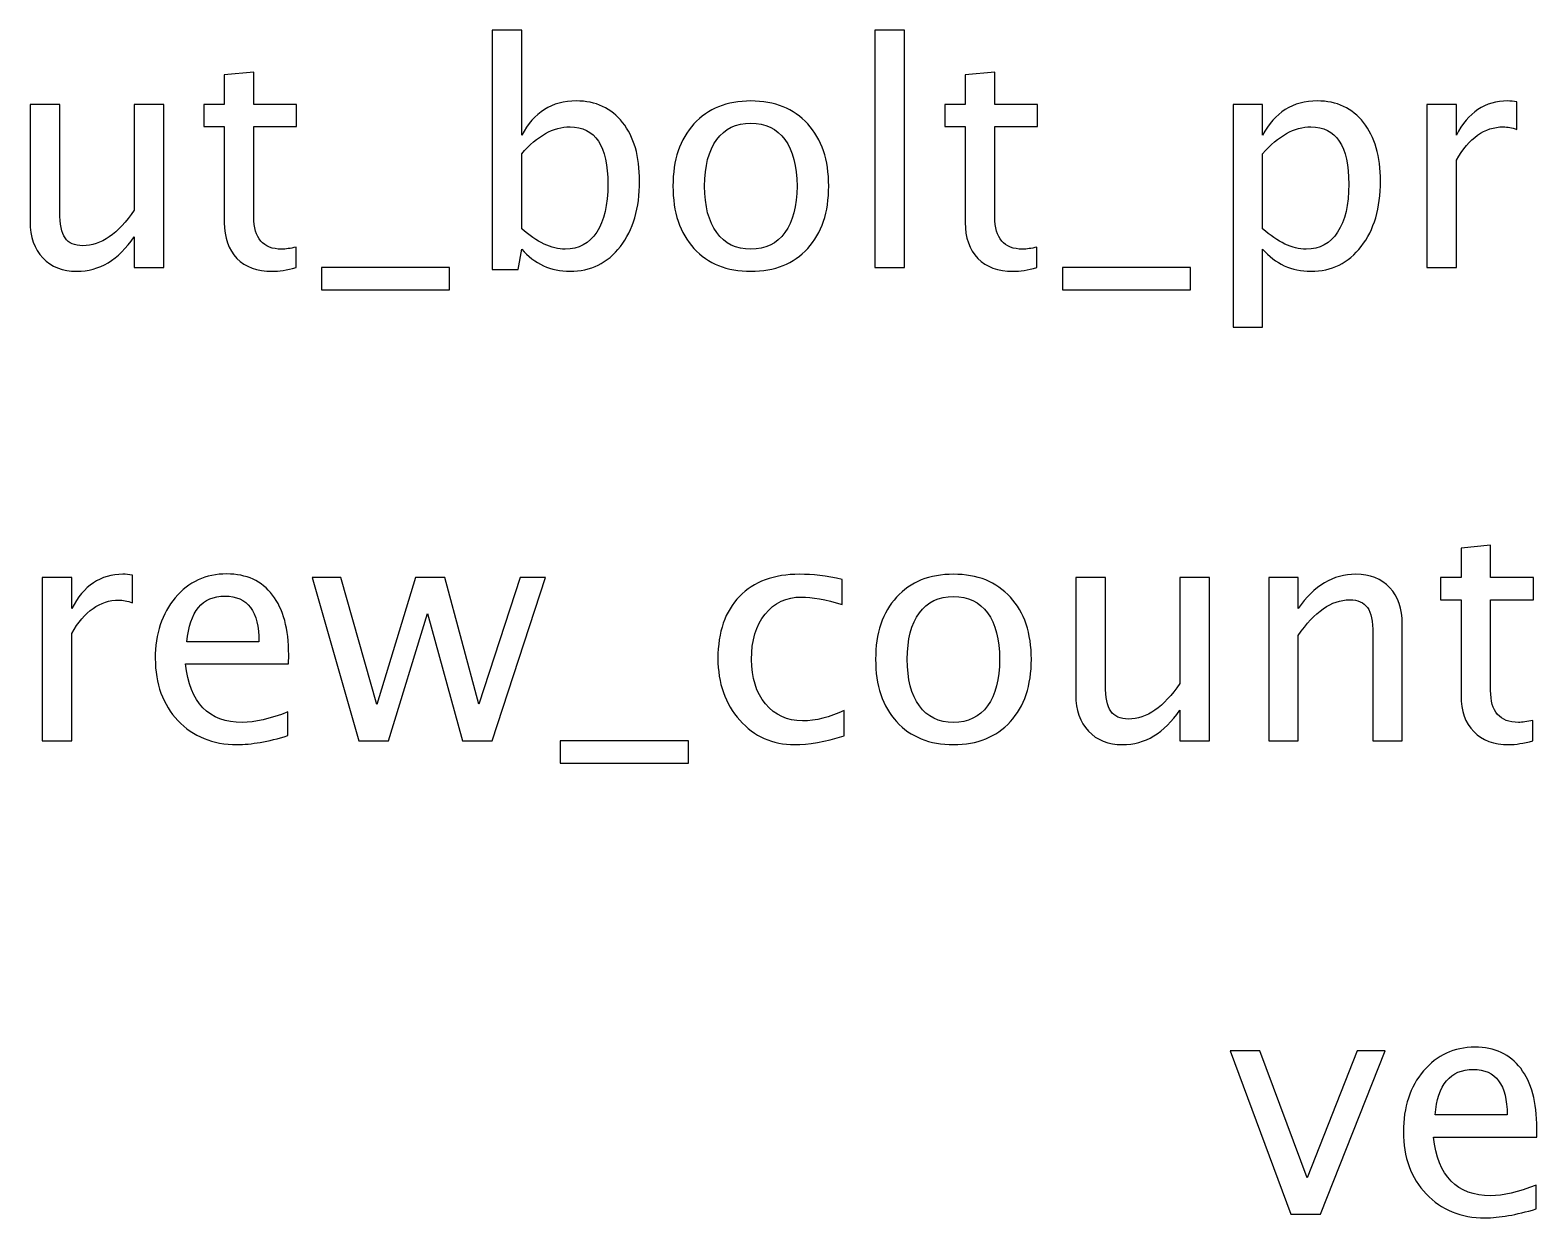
# Model space of a CAD drawing. Header units: centimetres. Extents: x -25.8 to 25.8, y -2.2 to 29.8.
# Drawn here: x -13.17 to -2.81, y 21.64 to 29.8 of the extents above; entities that cross this region are included whole.
import ezdxf

# ---------------------------------------------------------------- set-up
doc = ezdxf.new("R2010")
doc.units = ezdxf.units.CM
doc.header["$MEASUREMENT"] = 0
doc.layers.add('Layer 1', color=7, linetype='Continuous')

msp = doc.modelspace()

# ---------------------------------------------------------------- linework, layer by layer
at = {"layer": 'Layer 1'}
for points, knots in [([(-9.99382, 28.15774), (-9.99382, 28.15774), (-9.99382, 29.80239), (-9.99382, 29.80239), (-9.99382, 29.80239), (-9.99382, 29.80239), (-9.79062, 29.80239), (-9.79062, 29.80239), (-9.79062, 29.80239), (-9.79062, 29.80239), (-9.79062, 29.08026), (-9.79062, 29.08026), (-9.79062, 29.08026), (-9.70736, 29.23724), (-9.58213, 29.31556), (-9.41526, 29.31556), (-9.41526, 29.31556), (-9.28015, 29.31556), (-9.17396, 29.26652), (-9.09635, 29.1681), (-9.09635, 29.1681), (-9.01874, 29.06967), (-8.97993, 28.93526), (-8.97993, 28.76487), (-8.97993, 28.76487), (-8.97993, 28.57931), (-9.02403, 28.42938), (-9.11187, 28.31578), (-9.11187, 28.31578), (-9.19972, 28.20184), (-9.31543, 28.14504), (-9.45865, 28.14504), (-9.45865, 28.14504), (-9.59165, 28.14504), (-9.70242, 28.19584), (-9.79062, 28.29779), (-9.79062, 28.29779), (-9.79062, 28.29779), (-9.81531, 28.15774), (-9.81531, 28.15774), (-9.81531, 28.15774), (-9.81531, 28.15774), (-9.99382, 28.15774), (-9.99382, 28.15774)], [0, 0, 0, 0, 0.08333333, 0.08333333, 0.08333333, 0.08333333, 0.16666667, 0.16666667, 0.16666667, 0.16666667, 0.25, 0.25, 0.25, 0.25, 0.33333333, 0.33333333, 0.33333333, 0.33333333, 0.41666667, 0.41666667, 0.41666667, 0.41666667, 0.5, 0.5, 0.5, 0.5, 0.58333333, 0.58333333, 0.58333333, 0.58333333, 0.66666667, 0.66666667, 0.66666667, 0.66666667, 0.75, 0.75, 0.75, 0.75, 0.83333333, 0.83333333, 0.83333333, 0.83333333, 1, 1, 1, 1]), ([(-7.36139, 28.17044), (-7.36139, 28.17044), (-7.36139, 29.80239), (-7.36139, 29.80239), (-7.36139, 29.80239), (-7.36139, 29.80239), (-7.15819, 29.80239), (-7.15819, 29.80239), (-7.15819, 29.80239), (-7.15819, 29.80239), (-7.15819, 28.17044), (-7.15819, 28.17044), (-7.15819, 28.17044), (-7.15819, 28.17044), (-7.36139, 28.17044), (-7.36139, 28.17044)], [0, 0, 0, 0, 0.2, 0.2, 0.2, 0.2, 0.4, 0.4, 0.4, 0.4, 0.6, 0.6, 0.6, 0.6, 1, 1, 1, 1]), ([(-11.34214, 28.17079), (-11.40493, 28.15351), (-11.45961, 28.14504), (-11.50583, 28.14504), (-11.50583, 28.14504), (-11.60954, 28.14504), (-11.69033, 28.17467), (-11.74819, 28.23394), (-11.74819, 28.23394), (-11.8064, 28.29321), (-11.83532, 28.3754), (-11.83532, 28.48088), (-11.83532, 28.48088), (-11.83532, 28.48088), (-11.83532, 29.13987), (-11.83532, 29.13987), (-11.83532, 29.13987), (-11.83532, 29.13987), (-11.97573, 29.13987), (-11.97573, 29.13987), (-11.97573, 29.13987), (-11.97573, 29.13987), (-11.97573, 29.29228), (-11.97573, 29.29228), (-11.97573, 29.29228), (-11.97573, 29.29228), (-11.83532, 29.29228), (-11.83532, 29.29228), (-11.83532, 29.29228), (-11.83532, 29.29228), (-11.83532, 29.49512), (-11.83532, 29.49512), (-11.83532, 29.49512), (-11.83532, 29.49512), (-11.63212, 29.51453), (-11.63212, 29.51453), (-11.63212, 29.51453), (-11.63212, 29.51453), (-11.63212, 29.29228), (-11.63212, 29.29228), (-11.63212, 29.29228), (-11.63212, 29.29228), (-11.33791, 29.29228), (-11.33791, 29.29228), (-11.33791, 29.29228), (-11.33791, 29.29228), (-11.33791, 29.13987), (-11.33791, 29.13987), (-11.33791, 29.13987), (-11.33791, 29.13987), (-11.63212, 29.13987), (-11.63212, 29.13987), (-11.63212, 29.13987), (-11.63212, 29.13987), (-11.63212, 28.51757), (-11.63212, 28.51757), (-11.63212, 28.51757), (-11.63212, 28.37082), (-11.56827, 28.29744), (-11.44092, 28.29744), (-11.44092, 28.29744), (-11.41375, 28.29744), (-11.38094, 28.30203), (-11.34214, 28.31085), (-11.34214, 28.31085), (-11.34214, 28.31085), (-11.34214, 28.17079), (-11.34214, 28.17079)], [0, 0, 0, 0, 0.05555556, 0.05555556, 0.05555556, 0.05555556, 0.11111111, 0.11111111, 0.11111111, 0.11111111, 0.16666667, 0.16666667, 0.16666667, 0.16666667, 0.22222222, 0.22222222, 0.22222222, 0.22222222, 0.27777778, 0.27777778, 0.27777778, 0.27777778, 0.33333333, 0.33333333, 0.33333333, 0.33333333, 0.38888889, 0.38888889, 0.38888889, 0.38888889, 0.44444444, 0.44444444, 0.44444444, 0.44444444, 0.5, 0.5, 0.5, 0.5, 0.55555556, 0.55555556, 0.55555556, 0.55555556, 0.61111111, 0.61111111, 0.61111111, 0.61111111, 0.66666667, 0.66666667, 0.66666667, 0.66666667, 0.72222222, 0.72222222, 0.72222222, 0.72222222, 0.77777778, 0.77777778, 0.77777778, 0.77777778, 0.83333333, 0.83333333, 0.83333333, 0.83333333, 0.88888889, 0.88888889, 0.88888889, 0.88888889, 1, 1, 1, 1]), ([(-6.24802, 28.17079), (-6.31081, 28.15351), (-6.36549, 28.14504), (-6.41171, 28.14504), (-6.41171, 28.14504), (-6.51542, 28.14504), (-6.59621, 28.17467), (-6.65407, 28.23394), (-6.65407, 28.23394), (-6.71228, 28.29321), (-6.7412, 28.3754), (-6.7412, 28.48088), (-6.7412, 28.48088), (-6.7412, 28.48088), (-6.7412, 29.13987), (-6.7412, 29.13987), (-6.7412, 29.13987), (-6.7412, 29.13987), (-6.88161, 29.13987), (-6.88161, 29.13987), (-6.88161, 29.13987), (-6.88161, 29.13987), (-6.88161, 29.29228), (-6.88161, 29.29228), (-6.88161, 29.29228), (-6.88161, 29.29228), (-6.7412, 29.29228), (-6.7412, 29.29228), (-6.7412, 29.29228), (-6.7412, 29.29228), (-6.7412, 29.49512), (-6.7412, 29.49512), (-6.7412, 29.49512), (-6.7412, 29.49512), (-6.538, 29.51453), (-6.538, 29.51453), (-6.538, 29.51453), (-6.538, 29.51453), (-6.538, 29.29228), (-6.538, 29.29228), (-6.538, 29.29228), (-6.538, 29.29228), (-6.24379, 29.29228), (-6.24379, 29.29228), (-6.24379, 29.29228), (-6.24379, 29.29228), (-6.24379, 29.13987), (-6.24379, 29.13987), (-6.24379, 29.13987), (-6.24379, 29.13987), (-6.538, 29.13987), (-6.538, 29.13987), (-6.538, 29.13987), (-6.538, 29.13987), (-6.538, 28.51757), (-6.538, 28.51757), (-6.538, 28.51757), (-6.538, 28.37082), (-6.47415, 28.29744), (-6.3468, 28.29744), (-6.3468, 28.29744), (-6.31963, 28.29744), (-6.28682, 28.30203), (-6.24802, 28.31085), (-6.24802, 28.31085), (-6.24802, 28.31085), (-6.24802, 28.17079), (-6.24802, 28.17079)], [0, 0, 0, 0, 0.05555556, 0.05555556, 0.05555556, 0.05555556, 0.11111111, 0.11111111, 0.11111111, 0.11111111, 0.16666667, 0.16666667, 0.16666667, 0.16666667, 0.22222222, 0.22222222, 0.22222222, 0.22222222, 0.27777778, 0.27777778, 0.27777778, 0.27777778, 0.33333333, 0.33333333, 0.33333333, 0.33333333, 0.38888889, 0.38888889, 0.38888889, 0.38888889, 0.44444444, 0.44444444, 0.44444444, 0.44444444, 0.5, 0.5, 0.5, 0.5, 0.55555556, 0.55555556, 0.55555556, 0.55555556, 0.61111111, 0.61111111, 0.61111111, 0.61111111, 0.66666667, 0.66666667, 0.66666667, 0.66666667, 0.72222222, 0.72222222, 0.72222222, 0.72222222, 0.77777778, 0.77777778, 0.77777778, 0.77777778, 0.83333333, 0.83333333, 0.83333333, 0.83333333, 0.88888889, 0.88888889, 0.88888889, 0.88888889, 1, 1, 1, 1]), ([(-12.45481, 28.17044), (-12.45481, 28.17044), (-12.45481, 28.3814), (-12.45481, 28.3814), (-12.45481, 28.3814), (-12.56311, 28.22371), (-12.69469, 28.14504), (-12.84921, 28.14504), (-12.84921, 28.14504), (-12.94728, 28.14504), (-13.02525, 28.17573), (-13.0831, 28.23747), (-13.0831, 28.23747), (-13.14131, 28.2992), (-13.17024, 28.38211), (-13.17024, 28.48688), (-13.17024, 28.48688), (-13.17024, 28.48688), (-13.17024, 29.29228), (-13.17024, 29.29228), (-13.17024, 29.29228), (-13.17024, 29.29228), (-12.96704, 29.29228), (-12.96704, 29.29228), (-12.96704, 29.29228), (-12.96704, 29.29228), (-12.96704, 28.5532), (-12.96704, 28.5532), (-12.96704, 28.5532), (-12.96704, 28.46889), (-12.95469, 28.40927), (-12.93035, 28.37399), (-12.93035, 28.37399), (-12.90566, 28.33836), (-12.86473, 28.32072), (-12.80723, 28.32072), (-12.80723, 28.32072), (-12.68305, 28.32072), (-12.56522, 28.40222), (-12.45481, 28.56555), (-12.45481, 28.56555), (-12.45481, 28.56555), (-12.45481, 29.29228), (-12.45481, 29.29228), (-12.45481, 29.29228), (-12.45481, 29.29228), (-12.2516, 29.29228), (-12.2516, 29.29228), (-12.2516, 29.29228), (-12.2516, 29.29228), (-12.2516, 28.17044), (-12.2516, 28.17044), (-12.2516, 28.17044), (-12.2516, 28.17044), (-12.45481, 28.17044), (-12.45481, 28.17044)], [0, 0, 0, 0, 0.06666667, 0.06666667, 0.06666667, 0.06666667, 0.13333333, 0.13333333, 0.13333333, 0.13333333, 0.2, 0.2, 0.2, 0.2, 0.26666667, 0.26666667, 0.26666667, 0.26666667, 0.33333333, 0.33333333, 0.33333333, 0.33333333, 0.4, 0.4, 0.4, 0.4, 0.46666667, 0.46666667, 0.46666667, 0.46666667, 0.53333333, 0.53333333, 0.53333333, 0.53333333, 0.6, 0.6, 0.6, 0.6, 0.66666667, 0.66666667, 0.66666667, 0.66666667, 0.73333333, 0.73333333, 0.73333333, 0.73333333, 0.8, 0.8, 0.8, 0.8, 0.86666667, 0.86666667, 0.86666667, 0.86666667, 1, 1, 1, 1]), ([(-8.21511, 28.14504), (-8.37986, 28.14504), (-8.51039, 28.1976), (-8.60634, 28.30273), (-8.60634, 28.30273), (-8.70265, 28.40786), (-8.75063, 28.55074), (-8.75063, 28.731), (-8.75063, 28.731), (-8.75063, 28.91092), (-8.70265, 29.05344), (-8.60634, 29.15822), (-8.60634, 29.15822), (-8.51039, 29.26299), (-8.37986, 29.31556), (-8.21511, 29.31556), (-8.21511, 29.31556), (-8.05036, 29.31556), (-7.91984, 29.26299), (-7.82388, 29.15822), (-7.82388, 29.15822), (-7.72757, 29.05344), (-7.67959, 28.91092), (-7.67959, 28.731), (-7.67959, 28.731), (-7.67959, 28.55074), (-7.72757, 28.40786), (-7.82388, 28.30273), (-7.82388, 28.30273), (-7.91984, 28.1976), (-8.05036, 28.14504), (-8.21511, 28.14504)], [0, 0, 0, 0, 0.11111111, 0.11111111, 0.11111111, 0.11111111, 0.22222222, 0.22222222, 0.22222222, 0.22222222, 0.33333333, 0.33333333, 0.33333333, 0.33333333, 0.44444444, 0.44444444, 0.44444444, 0.44444444, 0.55555556, 0.55555556, 0.55555556, 0.55555556, 0.66666667, 0.66666667, 0.66666667, 0.66666667, 0.77777778, 0.77777778, 0.77777778, 0.77777778, 1, 1, 1, 1]), ([(-4.8997, 27.76192), (-4.8997, 27.76192), (-4.8997, 29.29228), (-4.8997, 29.29228), (-4.8997, 29.29228), (-4.8997, 29.29228), (-4.6965, 29.29228), (-4.6965, 29.29228), (-4.6965, 29.29228), (-4.6965, 29.29228), (-4.6965, 29.08026), (-4.6965, 29.08026), (-4.6965, 29.08026), (-4.61324, 29.23724), (-4.48801, 29.31556), (-4.32114, 29.31556), (-4.32114, 29.31556), (-4.18603, 29.31556), (-4.07984, 29.26652), (-4.00223, 29.1681), (-4.00223, 29.1681), (-3.92462, 29.06967), (-3.88581, 28.93526), (-3.88581, 28.76487), (-3.88581, 28.76487), (-3.88581, 28.57931), (-3.92991, 28.42938), (-4.01775, 28.31578), (-4.01775, 28.31578), (-4.1056, 28.20184), (-4.22131, 28.14504), (-4.36453, 28.14504), (-4.36453, 28.14504), (-4.49753, 28.14504), (-4.6083, 28.19584), (-4.6965, 28.29779), (-4.6965, 28.29779), (-4.6965, 28.29779), (-4.6965, 27.76192), (-4.6965, 27.76192), (-4.6965, 27.76192), (-4.6965, 27.76192), (-4.8997, 27.76192), (-4.8997, 27.76192)], [0, 0, 0, 0, 0.08333333, 0.08333333, 0.08333333, 0.08333333, 0.16666667, 0.16666667, 0.16666667, 0.16666667, 0.25, 0.25, 0.25, 0.25, 0.33333333, 0.33333333, 0.33333333, 0.33333333, 0.41666667, 0.41666667, 0.41666667, 0.41666667, 0.5, 0.5, 0.5, 0.5, 0.58333333, 0.58333333, 0.58333333, 0.58333333, 0.66666667, 0.66666667, 0.66666667, 0.66666667, 0.75, 0.75, 0.75, 0.75, 0.83333333, 0.83333333, 0.83333333, 0.83333333, 1, 1, 1, 1]), ([(-3.56761, 28.17044), (-3.56761, 28.17044), (-3.56761, 29.29228), (-3.56761, 29.29228), (-3.56761, 29.29228), (-3.56761, 29.29228), (-3.36441, 29.29228), (-3.36441, 29.29228), (-3.36441, 29.29228), (-3.36441, 29.29228), (-3.36441, 29.08026), (-3.36441, 29.08026), (-3.36441, 29.08026), (-3.28362, 29.23724), (-3.1665, 29.31556), (-3.01269, 29.31556), (-3.01269, 29.31556), (-2.99188, 29.31556), (-2.97, 29.31379), (-2.94743, 29.31027), (-2.94743, 29.31027), (-2.94743, 29.31027), (-2.94743, 29.12012), (-2.94743, 29.12012), (-2.94743, 29.12012), (-2.9827, 29.13176), (-3.01375, 29.13776), (-3.04056, 29.13776), (-3.04056, 29.13776), (-3.16968, 29.13776), (-3.27763, 29.06156), (-3.36441, 28.90881), (-3.36441, 28.90881), (-3.36441, 28.90881), (-3.36441, 28.17044), (-3.36441, 28.17044), (-3.36441, 28.17044), (-3.36441, 28.17044), (-3.56761, 28.17044), (-3.56761, 28.17044)], [0, 0, 0, 0, 0.09090909, 0.09090909, 0.09090909, 0.09090909, 0.18181818, 0.18181818, 0.18181818, 0.18181818, 0.27272727, 0.27272727, 0.27272727, 0.27272727, 0.36363636, 0.36363636, 0.36363636, 0.36363636, 0.45454545, 0.45454545, 0.45454545, 0.45454545, 0.54545455, 0.54545455, 0.54545455, 0.54545455, 0.63636364, 0.63636364, 0.63636364, 0.63636364, 0.72727273, 0.72727273, 0.72727273, 0.72727273, 0.81818182, 0.81818182, 0.81818182, 0.81818182, 1, 1, 1, 1]), ([(-9.79062, 28.43785), (-9.68584, 28.34436), (-9.58601, 28.29744), (-9.49111, 28.29744), (-9.49111, 28.29744), (-9.39762, 28.29744), (-9.3253, 28.3366), (-9.2745, 28.41456), (-9.2745, 28.41456), (-9.22335, 28.49253), (-9.19795, 28.60224), (-9.19795, 28.74406), (-9.19795, 28.74406), (-9.19795, 29.00652), (-9.28474, 29.13776), (-9.4583, 29.13776), (-9.4583, 29.13776), (-9.5719, 29.13776), (-9.68267, 29.07637), (-9.79062, 28.95326), (-9.79062, 28.95326), (-9.79062, 28.95326), (-9.79062, 28.43785), (-9.79062, 28.43785)], [0, 0, 0, 0, 0.14285714, 0.14285714, 0.14285714, 0.14285714, 0.28571429, 0.28571429, 0.28571429, 0.28571429, 0.42857143, 0.42857143, 0.42857143, 0.42857143, 0.57142857, 0.57142857, 0.57142857, 0.57142857, 0.71428571, 0.71428571, 0.71428571, 0.71428571, 1, 1, 1, 1]), ([(-8.21547, 28.29744), (-8.11492, 28.29744), (-8.03661, 28.33519), (-7.98087, 28.41103), (-7.98087, 28.41103), (-7.92548, 28.48653), (-7.89761, 28.59342), (-7.89761, 28.731), (-7.89761, 28.731), (-7.89761, 28.86824), (-7.92548, 28.97477), (-7.98087, 29.05027), (-7.98087, 29.05027), (-8.03661, 29.12541), (-8.11492, 29.16316), (-8.21547, 29.16316), (-8.21547, 29.16316), (-8.31636, 29.16316), (-8.39468, 29.12541), (-8.44971, 29.05027), (-8.44971, 29.05027), (-8.5051, 28.97477), (-8.53261, 28.86824), (-8.53261, 28.731), (-8.53261, 28.731), (-8.53261, 28.59342), (-8.5051, 28.48653), (-8.44971, 28.41103), (-8.44971, 28.41103), (-8.39468, 28.33519), (-8.31636, 28.29744), (-8.21547, 28.29744)], [0, 0, 0, 0, 0.11111111, 0.11111111, 0.11111111, 0.11111111, 0.22222222, 0.22222222, 0.22222222, 0.22222222, 0.33333333, 0.33333333, 0.33333333, 0.33333333, 0.44444444, 0.44444444, 0.44444444, 0.44444444, 0.55555556, 0.55555556, 0.55555556, 0.55555556, 0.66666667, 0.66666667, 0.66666667, 0.66666667, 0.77777778, 0.77777778, 0.77777778, 0.77777778, 1, 1, 1, 1]), ([(-4.6965, 28.43785), (-4.59172, 28.34436), (-4.49189, 28.29744), (-4.39699, 28.29744), (-4.39699, 28.29744), (-4.3035, 28.29744), (-4.23118, 28.3366), (-4.18038, 28.41456), (-4.18038, 28.41456), (-4.12923, 28.49253), (-4.10383, 28.60224), (-4.10383, 28.74406), (-4.10383, 28.74406), (-4.10383, 29.00652), (-4.19062, 29.13776), (-4.36418, 29.13776), (-4.36418, 29.13776), (-4.47778, 29.13776), (-4.58855, 29.07637), (-4.6965, 28.95326), (-4.6965, 28.95326), (-4.6965, 28.95326), (-4.6965, 28.43785), (-4.6965, 28.43785)], [0, 0, 0, 0, 0.14285714, 0.14285714, 0.14285714, 0.14285714, 0.28571429, 0.28571429, 0.28571429, 0.28571429, 0.42857143, 0.42857143, 0.42857143, 0.42857143, 0.57142857, 0.57142857, 0.57142857, 0.57142857, 0.71428571, 0.71428571, 0.71428571, 0.71428571, 1, 1, 1, 1]), ([(-11.16646, 28.01804), (-11.16646, 28.01804), (-11.16646, 28.17044), (-11.16646, 28.17044), (-11.16646, 28.17044), (-11.16646, 28.17044), (-10.28593, 28.17044), (-10.28593, 28.17044), (-10.28593, 28.17044), (-10.28593, 28.17044), (-10.28593, 28.01804), (-10.28593, 28.01804), (-10.28593, 28.01804), (-10.28593, 28.01804), (-11.16646, 28.01804), (-11.16646, 28.01804)], [0, 0, 0, 0, 0.2, 0.2, 0.2, 0.2, 0.4, 0.4, 0.4, 0.4, 0.6, 0.6, 0.6, 0.6, 1, 1, 1, 1]), ([(-6.07234, 28.01804), (-6.07234, 28.01804), (-6.07234, 28.17044), (-6.07234, 28.17044), (-6.07234, 28.17044), (-6.07234, 28.17044), (-5.19181, 28.17044), (-5.19181, 28.17044), (-5.19181, 28.17044), (-5.19181, 28.17044), (-5.19181, 28.01804), (-5.19181, 28.01804), (-5.19181, 28.01804), (-5.19181, 28.01804), (-6.07234, 28.01804), (-6.07234, 28.01804)], [0, 0, 0, 0, 0.2, 0.2, 0.2, 0.2, 0.4, 0.4, 0.4, 0.4, 0.6, 0.6, 0.6, 0.6, 1, 1, 1, 1]), ([(-2.83895, 24.91818), (-2.90174, 24.9009), (-2.95642, 24.89243), (-3.00264, 24.89243), (-3.00264, 24.89243), (-3.10635, 24.89243), (-3.18714, 24.92206), (-3.245, 24.98133), (-3.245, 24.98133), (-3.30321, 25.0406), (-3.33213, 25.12279), (-3.33213, 25.22827), (-3.33213, 25.22827), (-3.33213, 25.22827), (-3.33213, 25.88726), (-3.33213, 25.88726), (-3.33213, 25.88726), (-3.33213, 25.88726), (-3.47254, 25.88726), (-3.47254, 25.88726), (-3.47254, 25.88726), (-3.47254, 25.88726), (-3.47254, 26.03967), (-3.47254, 26.03967), (-3.47254, 26.03967), (-3.47254, 26.03967), (-3.33213, 26.03967), (-3.33213, 26.03967), (-3.33213, 26.03967), (-3.33213, 26.03967), (-3.33213, 26.24251), (-3.33213, 26.24251), (-3.33213, 26.24251), (-3.33213, 26.24251), (-3.12893, 26.26192), (-3.12893, 26.26192), (-3.12893, 26.26192), (-3.12893, 26.26192), (-3.12893, 26.03967), (-3.12893, 26.03967), (-3.12893, 26.03967), (-3.12893, 26.03967), (-2.83472, 26.03967), (-2.83472, 26.03967), (-2.83472, 26.03967), (-2.83472, 26.03967), (-2.83472, 25.88726), (-2.83472, 25.88726), (-2.83472, 25.88726), (-2.83472, 25.88726), (-3.12893, 25.88726), (-3.12893, 25.88726), (-3.12893, 25.88726), (-3.12893, 25.88726), (-3.12893, 25.26496), (-3.12893, 25.26496), (-3.12893, 25.26496), (-3.12893, 25.11821), (-3.06508, 25.04483), (-2.93773, 25.04483), (-2.93773, 25.04483), (-2.91056, 25.04483), (-2.87775, 25.04942), (-2.83895, 25.05824), (-2.83895, 25.05824), (-2.83895, 25.05824), (-2.83895, 24.91818), (-2.83895, 24.91818)], [0, 0, 0, 0, 0.05555556, 0.05555556, 0.05555556, 0.05555556, 0.11111111, 0.11111111, 0.11111111, 0.11111111, 0.16666667, 0.16666667, 0.16666667, 0.16666667, 0.22222222, 0.22222222, 0.22222222, 0.22222222, 0.27777778, 0.27777778, 0.27777778, 0.27777778, 0.33333333, 0.33333333, 0.33333333, 0.33333333, 0.38888889, 0.38888889, 0.38888889, 0.38888889, 0.44444444, 0.44444444, 0.44444444, 0.44444444, 0.5, 0.5, 0.5, 0.5, 0.55555556, 0.55555556, 0.55555556, 0.55555556, 0.61111111, 0.61111111, 0.61111111, 0.61111111, 0.66666667, 0.66666667, 0.66666667, 0.66666667, 0.72222222, 0.72222222, 0.72222222, 0.72222222, 0.77777778, 0.77777778, 0.77777778, 0.77777778, 0.83333333, 0.83333333, 0.83333333, 0.83333333, 0.88888889, 0.88888889, 0.88888889, 0.88888889, 1, 1, 1, 1]), ([(-13.08717, 24.91783), (-13.08717, 24.91783), (-13.08717, 26.03967), (-13.08717, 26.03967), (-13.08717, 26.03967), (-13.08717, 26.03967), (-12.88397, 26.03967), (-12.88397, 26.03967), (-12.88397, 26.03967), (-12.88397, 26.03967), (-12.88397, 25.82765), (-12.88397, 25.82765), (-12.88397, 25.82765), (-12.80318, 25.98463), (-12.68606, 26.06295), (-12.53225, 26.06295), (-12.53225, 26.06295), (-12.51144, 26.06295), (-12.48956, 26.06118), (-12.46699, 26.05766), (-12.46699, 26.05766), (-12.46699, 26.05766), (-12.46699, 25.86751), (-12.46699, 25.86751), (-12.46699, 25.86751), (-12.50226, 25.87915), (-12.53331, 25.88515), (-12.56012, 25.88515), (-12.56012, 25.88515), (-12.68924, 25.88515), (-12.79719, 25.80895), (-12.88397, 25.6562), (-12.88397, 25.6562), (-12.88397, 25.6562), (-12.88397, 24.91783), (-12.88397, 24.91783), (-12.88397, 24.91783), (-12.88397, 24.91783), (-13.08717, 24.91783), (-13.08717, 24.91783)], [0, 0, 0, 0, 0.09090909, 0.09090909, 0.09090909, 0.09090909, 0.18181818, 0.18181818, 0.18181818, 0.18181818, 0.27272727, 0.27272727, 0.27272727, 0.27272727, 0.36363636, 0.36363636, 0.36363636, 0.36363636, 0.45454545, 0.45454545, 0.45454545, 0.45454545, 0.54545455, 0.54545455, 0.54545455, 0.54545455, 0.63636364, 0.63636364, 0.63636364, 0.63636364, 0.72727273, 0.72727273, 0.72727273, 0.72727273, 0.81818182, 0.81818182, 0.81818182, 0.81818182, 1, 1, 1, 1]), ([(-11.39772, 24.95381), (-11.53424, 24.91289), (-11.65101, 24.89243), (-11.74838, 24.89243), (-11.74838, 24.89243), (-11.91454, 24.89243), (-12.04965, 24.94746), (-12.15372, 25.05718), (-12.15372, 25.05718), (-12.25779, 25.16689), (-12.31, 25.30906), (-12.31, 25.48404), (-12.31, 25.48404), (-12.31, 25.65373), (-12.26414, 25.79307), (-12.17206, 25.90208), (-12.17206, 25.90208), (-12.07999, 26.01074), (-11.96216, 26.06507), (-11.81858, 26.06507), (-11.81858, 26.06507), (-11.68276, 26.06507), (-11.57763, 26.01673), (-11.50355, 25.92007), (-11.50355, 25.92007), (-11.42947, 25.82341), (-11.39242, 25.68653), (-11.39242, 25.50909), (-11.39242, 25.50909), (-11.39242, 25.50909), (-11.39348, 25.447), (-11.39348, 25.447), (-11.39348, 25.447), (-11.39348, 25.447), (-12.10257, 25.447), (-12.10257, 25.447), (-12.10257, 25.447), (-12.07293, 25.17889), (-11.94205, 25.04483), (-11.71028, 25.04483), (-11.71028, 25.04483), (-11.62526, 25.04483), (-11.52119, 25.06882), (-11.39772, 25.1168), (-11.39772, 25.1168), (-11.39772, 25.1168), (-11.39772, 24.95381), (-11.39772, 24.95381)], [0, 0, 0, 0, 0.07692308, 0.07692308, 0.07692308, 0.07692308, 0.15384615, 0.15384615, 0.15384615, 0.15384615, 0.23076923, 0.23076923, 0.23076923, 0.23076923, 0.30769231, 0.30769231, 0.30769231, 0.30769231, 0.38461538, 0.38461538, 0.38461538, 0.38461538, 0.46153846, 0.46153846, 0.46153846, 0.46153846, 0.53846154, 0.53846154, 0.53846154, 0.53846154, 0.61538462, 0.61538462, 0.61538462, 0.61538462, 0.69230769, 0.69230769, 0.69230769, 0.69230769, 0.76923077, 0.76923077, 0.76923077, 0.76923077, 0.84615385, 0.84615385, 0.84615385, 0.84615385, 1, 1, 1, 1]), ([(-10.91053, 24.91783), (-10.91053, 24.91783), (-11.23226, 26.03967), (-11.23226, 26.03967), (-11.23226, 26.03967), (-11.23226, 26.03967), (-11.034, 26.03967), (-11.034, 26.03967), (-11.034, 26.03967), (-11.034, 26.03967), (-10.78741, 25.16866), (-10.78741, 25.16866), (-10.78741, 25.16866), (-10.78741, 25.16866), (-10.52141, 26.03967), (-10.52141, 26.03967), (-10.52141, 26.03967), (-10.52141, 26.03967), (-10.31821, 26.03967), (-10.31821, 26.03967), (-10.31821, 26.03967), (-10.31821, 26.03967), (-10.08432, 25.17007), (-10.08432, 25.17007), (-10.08432, 25.17007), (-10.08432, 25.17007), (-9.80139, 26.03967), (-9.80139, 26.03967), (-9.80139, 26.03967), (-9.80139, 26.03967), (-9.62782, 26.03967), (-9.62782, 26.03967), (-9.62782, 26.03967), (-9.62782, 26.03967), (-9.99401, 24.91783), (-9.99401, 24.91783), (-9.99401, 24.91783), (-9.99401, 24.91783), (-10.19721, 24.91783), (-10.19721, 24.91783), (-10.19721, 24.91783), (-10.19721, 24.91783), (-10.4378, 25.79272), (-10.4378, 25.79272), (-10.4378, 25.79272), (-10.4378, 25.79272), (-10.70733, 24.91783), (-10.70733, 24.91783), (-10.70733, 24.91783), (-10.70733, 24.91783), (-10.91053, 24.91783), (-10.91053, 24.91783)], [0, 0, 0, 0, 0.07142857, 0.07142857, 0.07142857, 0.07142857, 0.14285714, 0.14285714, 0.14285714, 0.14285714, 0.21428571, 0.21428571, 0.21428571, 0.21428571, 0.28571429, 0.28571429, 0.28571429, 0.28571429, 0.35714286, 0.35714286, 0.35714286, 0.35714286, 0.42857143, 0.42857143, 0.42857143, 0.42857143, 0.5, 0.5, 0.5, 0.5, 0.57142857, 0.57142857, 0.57142857, 0.57142857, 0.64285714, 0.64285714, 0.64285714, 0.64285714, 0.71428571, 0.71428571, 0.71428571, 0.71428571, 0.78571429, 0.78571429, 0.78571429, 0.78571429, 0.85714286, 0.85714286, 0.85714286, 0.85714286, 1, 1, 1, 1]), ([(-7.5736, 24.9517), (-7.70518, 24.91219), (-7.81878, 24.89243), (-7.91438, 24.89243), (-7.91438, 24.89243), (-8.06607, 24.89243), (-8.19166, 24.94852), (-8.2915, 25.06035), (-8.2915, 25.06035), (-8.39134, 25.17254), (-8.44143, 25.314), (-8.44143, 25.48439), (-8.44143, 25.48439), (-8.44143, 25.66643), (-8.39204, 25.8086), (-8.29326, 25.9102), (-8.29326, 25.9102), (-8.19448, 26.01215), (-8.05655, 26.06295), (-7.87945, 26.06295), (-7.87945, 26.06295), (-7.79232, 26.06295), (-7.69425, 26.05095), (-7.5863, 26.02697), (-7.5863, 26.02697), (-7.5863, 26.02697), (-7.5863, 25.85551), (-7.5863, 25.85551), (-7.5863, 25.85551), (-7.70095, 25.88938), (-7.79443, 25.90631), (-7.8664, 25.90631), (-7.8664, 25.90631), (-7.97082, 25.90631), (-8.05443, 25.86716), (-8.11687, 25.78919), (-8.11687, 25.78919), (-8.17932, 25.71123), (-8.21071, 25.60716), (-8.21071, 25.47734), (-8.21071, 25.47734), (-8.21071, 25.35139), (-8.17826, 25.24979), (-8.1137, 25.17183), (-8.1137, 25.17183), (-8.04914, 25.09422), (-7.96483, 25.05541), (-7.86005, 25.05541), (-7.86005, 25.05541), (-7.76727, 25.05541), (-7.67202, 25.0794), (-7.5736, 25.12738), (-7.5736, 25.12738), (-7.5736, 25.12738), (-7.5736, 24.9517), (-7.5736, 24.9517)], [0, 0, 0, 0, 0.06666667, 0.06666667, 0.06666667, 0.06666667, 0.13333333, 0.13333333, 0.13333333, 0.13333333, 0.2, 0.2, 0.2, 0.2, 0.26666667, 0.26666667, 0.26666667, 0.26666667, 0.33333333, 0.33333333, 0.33333333, 0.33333333, 0.4, 0.4, 0.4, 0.4, 0.46666667, 0.46666667, 0.46666667, 0.46666667, 0.53333333, 0.53333333, 0.53333333, 0.53333333, 0.6, 0.6, 0.6, 0.6, 0.66666667, 0.66666667, 0.66666667, 0.66666667, 0.73333333, 0.73333333, 0.73333333, 0.73333333, 0.8, 0.8, 0.8, 0.8, 0.86666667, 0.86666667, 0.86666667, 0.86666667, 1, 1, 1, 1]), ([(-6.82182, 24.89243), (-6.98657, 24.89243), (-7.1171, 24.94499), (-7.21305, 25.05012), (-7.21305, 25.05012), (-7.30936, 25.15525), (-7.35734, 25.29813), (-7.35734, 25.47839), (-7.35734, 25.47839), (-7.35734, 25.65831), (-7.30936, 25.80083), (-7.21305, 25.90561), (-7.21305, 25.90561), (-7.1171, 26.01038), (-6.98657, 26.06295), (-6.82182, 26.06295), (-6.82182, 26.06295), (-6.65707, 26.06295), (-6.52655, 26.01038), (-6.43059, 25.90561), (-6.43059, 25.90561), (-6.33428, 25.80083), (-6.2863, 25.65831), (-6.2863, 25.47839), (-6.2863, 25.47839), (-6.2863, 25.29813), (-6.33428, 25.15525), (-6.43059, 25.05012), (-6.43059, 25.05012), (-6.52655, 24.94499), (-6.65707, 24.89243), (-6.82182, 24.89243)], [0, 0, 0, 0, 0.11111111, 0.11111111, 0.11111111, 0.11111111, 0.22222222, 0.22222222, 0.22222222, 0.22222222, 0.33333333, 0.33333333, 0.33333333, 0.33333333, 0.44444444, 0.44444444, 0.44444444, 0.44444444, 0.55555556, 0.55555556, 0.55555556, 0.55555556, 0.66666667, 0.66666667, 0.66666667, 0.66666667, 0.77777778, 0.77777778, 0.77777778, 0.77777778, 1, 1, 1, 1]), ([(-5.26537, 24.91783), (-5.26537, 24.91783), (-5.26537, 25.12879), (-5.26537, 25.12879), (-5.26537, 25.12879), (-5.37367, 24.9711), (-5.50525, 24.89243), (-5.65977, 24.89243), (-5.65977, 24.89243), (-5.75784, 24.89243), (-5.83581, 24.92312), (-5.89366, 24.98486), (-5.89366, 24.98486), (-5.95187, 25.04659), (-5.9808, 25.1295), (-5.9808, 25.23427), (-5.9808, 25.23427), (-5.9808, 25.23427), (-5.9808, 26.03967), (-5.9808, 26.03967), (-5.9808, 26.03967), (-5.9808, 26.03967), (-5.7776, 26.03967), (-5.7776, 26.03967), (-5.7776, 26.03967), (-5.7776, 26.03967), (-5.7776, 25.30059), (-5.7776, 25.30059), (-5.7776, 25.30059), (-5.7776, 25.21628), (-5.76525, 25.15666), (-5.74091, 25.12138), (-5.74091, 25.12138), (-5.71622, 25.08575), (-5.67529, 25.06811), (-5.61779, 25.06811), (-5.61779, 25.06811), (-5.49361, 25.06811), (-5.37578, 25.14961), (-5.26537, 25.31294), (-5.26537, 25.31294), (-5.26537, 25.31294), (-5.26537, 26.03967), (-5.26537, 26.03967), (-5.26537, 26.03967), (-5.26537, 26.03967), (-5.06216, 26.03967), (-5.06216, 26.03967), (-5.06216, 26.03967), (-5.06216, 26.03967), (-5.06216, 24.91783), (-5.06216, 24.91783), (-5.06216, 24.91783), (-5.06216, 24.91783), (-5.26537, 24.91783), (-5.26537, 24.91783)], [0, 0, 0, 0, 0.06666667, 0.06666667, 0.06666667, 0.06666667, 0.13333333, 0.13333333, 0.13333333, 0.13333333, 0.2, 0.2, 0.2, 0.2, 0.26666667, 0.26666667, 0.26666667, 0.26666667, 0.33333333, 0.33333333, 0.33333333, 0.33333333, 0.4, 0.4, 0.4, 0.4, 0.46666667, 0.46666667, 0.46666667, 0.46666667, 0.53333333, 0.53333333, 0.53333333, 0.53333333, 0.6, 0.6, 0.6, 0.6, 0.66666667, 0.66666667, 0.66666667, 0.66666667, 0.73333333, 0.73333333, 0.73333333, 0.73333333, 0.8, 0.8, 0.8, 0.8, 0.86666667, 0.86666667, 0.86666667, 0.86666667, 1, 1, 1, 1]), ([(-4.65435, 24.91783), (-4.65435, 24.91783), (-4.65435, 26.03967), (-4.65435, 26.03967), (-4.65435, 26.03967), (-4.65435, 26.03967), (-4.45115, 26.03967), (-4.45115, 26.03967), (-4.45115, 26.03967), (-4.45115, 26.03967), (-4.45115, 25.82765), (-4.45115, 25.82765), (-4.45115, 25.82765), (-4.34355, 25.98463), (-4.21161, 26.06295), (-4.05568, 26.06295), (-4.05568, 26.06295), (-3.95761, 26.06295), (-3.87965, 26.03226), (-3.82215, 25.97052), (-3.82215, 25.97052), (-3.76464, 25.90914), (-3.73571, 25.82623), (-3.73571, 25.72252), (-3.73571, 25.72252), (-3.73571, 25.72252), (-3.73571, 24.91783), (-3.73571, 24.91783), (-3.73571, 24.91783), (-3.73571, 24.91783), (-3.93892, 24.91783), (-3.93892, 24.91783), (-3.93892, 24.91783), (-3.93892, 24.91783), (-3.93892, 25.6562), (-3.93892, 25.6562), (-3.93892, 25.6562), (-3.93892, 25.73945), (-3.95126, 25.79872), (-3.9756, 25.834), (-3.9756, 25.834), (-4.0003, 25.86963), (-4.04087, 25.88726), (-4.09767, 25.88726), (-4.09767, 25.88726), (-4.22255, 25.88726), (-4.34038, 25.80577), (-4.45115, 25.64279), (-4.45115, 25.64279), (-4.45115, 25.64279), (-4.45115, 24.91783), (-4.45115, 24.91783), (-4.45115, 24.91783), (-4.45115, 24.91783), (-4.65435, 24.91783), (-4.65435, 24.91783)], [0, 0, 0, 0, 0.06666667, 0.06666667, 0.06666667, 0.06666667, 0.13333333, 0.13333333, 0.13333333, 0.13333333, 0.2, 0.2, 0.2, 0.2, 0.26666667, 0.26666667, 0.26666667, 0.26666667, 0.33333333, 0.33333333, 0.33333333, 0.33333333, 0.4, 0.4, 0.4, 0.4, 0.46666667, 0.46666667, 0.46666667, 0.46666667, 0.53333333, 0.53333333, 0.53333333, 0.53333333, 0.6, 0.6, 0.6, 0.6, 0.66666667, 0.66666667, 0.66666667, 0.66666667, 0.73333333, 0.73333333, 0.73333333, 0.73333333, 0.8, 0.8, 0.8, 0.8, 0.86666667, 0.86666667, 0.86666667, 0.86666667, 1, 1, 1, 1]), ([(-12.09198, 25.5994), (-12.09198, 25.5994), (-11.59668, 25.5994), (-11.59668, 25.5994), (-11.59668, 25.5994), (-11.59668, 25.80824), (-11.67465, 25.91266), (-11.83022, 25.91266), (-11.83022, 25.91266), (-11.98685, 25.91266), (-12.07399, 25.80824), (-12.09198, 25.5994)], [0, 0, 0, 0, 0.25, 0.25, 0.25, 0.25, 0.5, 0.5, 0.5, 0.5, 1, 1, 1, 1]), ([(-6.82218, 25.04483), (-6.72163, 25.04483), (-6.64332, 25.08258), (-6.58758, 25.15842), (-6.58758, 25.15842), (-6.53219, 25.23392), (-6.50432, 25.34081), (-6.50432, 25.47839), (-6.50432, 25.47839), (-6.50432, 25.61563), (-6.53219, 25.72216), (-6.58758, 25.79766), (-6.58758, 25.79766), (-6.64332, 25.8728), (-6.72163, 25.91055), (-6.82218, 25.91055), (-6.82218, 25.91055), (-6.92307, 25.91055), (-7.00139, 25.8728), (-7.05642, 25.79766), (-7.05642, 25.79766), (-7.11181, 25.72216), (-7.13932, 25.61563), (-7.13932, 25.47839), (-7.13932, 25.47839), (-7.13932, 25.34081), (-7.11181, 25.23392), (-7.05642, 25.15842), (-7.05642, 25.15842), (-7.00139, 25.08258), (-6.92307, 25.04483), (-6.82218, 25.04483)], [0, 0, 0, 0, 0.11111111, 0.11111111, 0.11111111, 0.11111111, 0.22222222, 0.22222222, 0.22222222, 0.22222222, 0.33333333, 0.33333333, 0.33333333, 0.33333333, 0.44444444, 0.44444444, 0.44444444, 0.44444444, 0.55555556, 0.55555556, 0.55555556, 0.55555556, 0.66666667, 0.66666667, 0.66666667, 0.66666667, 0.77777778, 0.77777778, 0.77777778, 0.77777778, 1, 1, 1, 1]), ([(-9.52517, 24.76543), (-9.52517, 24.76543), (-9.52517, 24.91783), (-9.52517, 24.91783), (-9.52517, 24.91783), (-9.52517, 24.91783), (-8.64464, 24.91783), (-8.64464, 24.91783), (-8.64464, 24.91783), (-8.64464, 24.91783), (-8.64464, 24.76543), (-8.64464, 24.76543), (-8.64464, 24.76543), (-8.64464, 24.76543), (-9.52517, 24.76543), (-9.52517, 24.76543)], [0, 0, 0, 0, 0.2, 0.2, 0.2, 0.2, 0.4, 0.4, 0.4, 0.4, 0.6, 0.6, 0.6, 0.6, 1, 1, 1, 1]), ([(-2.81603, 21.7012), (-2.95255, 21.66028), (-3.06932, 21.63982), (-3.16669, 21.63982), (-3.16669, 21.63982), (-3.33285, 21.63982), (-3.46796, 21.69485), (-3.57203, 21.80457), (-3.57203, 21.80457), (-3.6761, 21.91428), (-3.72831, 22.05645), (-3.72831, 22.23143), (-3.72831, 22.23143), (-3.72831, 22.40112), (-3.68245, 22.54046), (-3.59037, 22.64947), (-3.59037, 22.64947), (-3.4983, 22.75813), (-3.38047, 22.81246), (-3.23689, 22.81246), (-3.23689, 22.81246), (-3.10107, 22.81246), (-2.99594, 22.76412), (-2.92186, 22.66746), (-2.92186, 22.66746), (-2.84778, 22.5708), (-2.81073, 22.43392), (-2.81073, 22.25648), (-2.81073, 22.25648), (-2.81073, 22.25648), (-2.81179, 22.19439), (-2.81179, 22.19439), (-2.81179, 22.19439), (-2.81179, 22.19439), (-3.52088, 22.19439), (-3.52088, 22.19439), (-3.52088, 22.19439), (-3.49124, 21.92628), (-3.36036, 21.79222), (-3.12859, 21.79222), (-3.12859, 21.79222), (-3.04357, 21.79222), (-2.9395, 21.81621), (-2.81603, 21.86419), (-2.81603, 21.86419), (-2.81603, 21.86419), (-2.81603, 21.7012), (-2.81603, 21.7012)], [0, 0, 0, 0, 0.07692308, 0.07692308, 0.07692308, 0.07692308, 0.15384615, 0.15384615, 0.15384615, 0.15384615, 0.23076923, 0.23076923, 0.23076923, 0.23076923, 0.30769231, 0.30769231, 0.30769231, 0.30769231, 0.38461538, 0.38461538, 0.38461538, 0.38461538, 0.46153846, 0.46153846, 0.46153846, 0.46153846, 0.53846154, 0.53846154, 0.53846154, 0.53846154, 0.61538462, 0.61538462, 0.61538462, 0.61538462, 0.69230769, 0.69230769, 0.69230769, 0.69230769, 0.76923077, 0.76923077, 0.76923077, 0.76923077, 0.84615385, 0.84615385, 0.84615385, 0.84615385, 1, 1, 1, 1]), ([(-4.50125, 21.66522), (-4.50125, 21.66522), (-4.91894, 22.78706), (-4.91894, 22.78706), (-4.91894, 22.78706), (-4.91894, 22.78706), (-4.71574, 22.78706), (-4.71574, 22.78706), (-4.71574, 22.78706), (-4.71574, 22.78706), (-4.39013, 21.91534), (-4.39013, 21.91534), (-4.39013, 21.91534), (-4.39013, 21.91534), (-4.04546, 22.78706), (-4.04546, 22.78706), (-4.04546, 22.78706), (-4.04546, 22.78706), (-3.85425, 22.78706), (-3.85425, 22.78706), (-3.85425, 22.78706), (-3.85425, 22.78706), (-4.2977, 21.66522), (-4.2977, 21.66522), (-4.2977, 21.66522), (-4.2977, 21.66522), (-4.50125, 21.66522), (-4.50125, 21.66522)], [0, 0, 0, 0, 0.125, 0.125, 0.125, 0.125, 0.25, 0.25, 0.25, 0.25, 0.375, 0.375, 0.375, 0.375, 0.5, 0.5, 0.5, 0.5, 0.625, 0.625, 0.625, 0.625, 0.75, 0.75, 0.75, 0.75, 1, 1, 1, 1]), ([(-3.51029, 22.34679), (-3.51029, 22.34679), (-3.01499, 22.34679), (-3.01499, 22.34679), (-3.01499, 22.34679), (-3.01499, 22.55563), (-3.09296, 22.66005), (-3.24853, 22.66005), (-3.24853, 22.66005), (-3.40516, 22.66005), (-3.4923, 22.55563), (-3.51029, 22.34679)], [0, 0, 0, 0, 0.25, 0.25, 0.25, 0.25, 0.5, 0.5, 0.5, 0.5, 1, 1, 1, 1])]:
    msp.add_open_spline(points, degree=3, knots=knots, dxfattribs=at)

doc.saveas('drawing.dxf')
